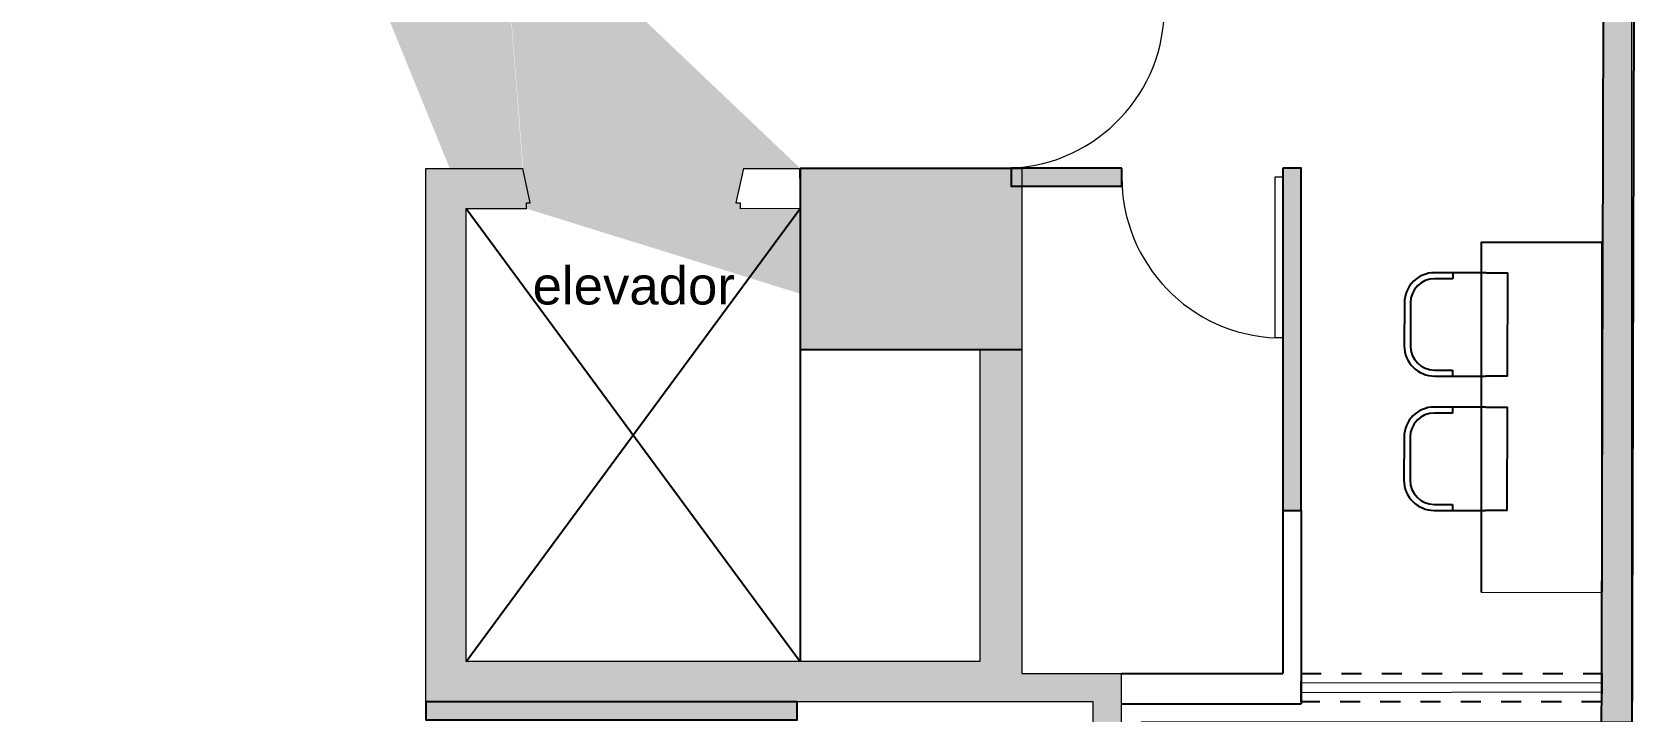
# Model space of a CAD drawing. Header units: metres. Extents: x -598 to 357, y -242 to 574.
# Drawn here: x -296.36 to -288.34, y 63 to 66.37 of the extents above; entities that cross this region are included whole.
import ezdxf

# ---------------------------------------------------------------- set-up
doc = ezdxf.new("R2010")
doc.units = ezdxf.units.M
doc.linetypes.add('xref_Nivel TIPICO$0$HIDDEN2', pattern=[0.1875, 0.125, -0.0625])
for name, color, linetype in [('000-GRADAS', 2, 'Continuous'), ('APTOS_SPZ_MCH_N2 MUNI$0$DUCTOS', 1, 'Continuous'), ('APTOS_SPZ_MCH_N2 MUNI$0$Muebles', 1, 'Continuous'), ('T-texto', 8, 'Continuous'), ('xref_Nivel TIPICO$0$C-cocinas', 1, 'Continuous'), ('xref_Nivel TIPICO$0$D-dintel mamposteria', 1, 'Continuous'), ('xref_Nivel TIPICO$0$H-hatch mamposteria', 8, 'Continuous'), ('xref_Nivel TIPICO$0$H-hatch tablayeso', 9, 'Continuous'), ('xref_Nivel TIPICO$0$M-muro tablayeso', 4, 'Continuous')]:
    doc.layers.add(name, color=color, linetype=linetype)
for name, color, linetype, lineweight in [('A-DOOR', 1, 'Continuous', 18), ('Muro Mamspoteria', 5, 'Continuous', 9), ('PARQUEOS', 252, 'Continuous', 0), ('xref_Nivel TIPICO$0$P-puerta', 1, 'Continuous', 18)]:
    doc.layers.add(name, color=color, linetype=linetype, lineweight=lineweight)
doc.styles.get("Standard").update_dxf_attribs({"font": 'arial.ttf'})

# ---------------------------------------------------------------- blocks, each defined once
blk = doc.blocks.new('*U363')
at = {"layer": 'xref_Nivel TIPICO$0$H-hatch tablayeso', "transparency": 33554559}
h = blk.add_hatch(color=256, dxfattribs=at)
h.dxf.hatch_style = 1
h.paths.add_polyline_path([(0, 90), (0, 0), (1844, 0), (1844, 90)])
at = {"layer": 'xref_Nivel TIPICO$0$M-muro tablayeso'}
blk.add_lwpolyline([(1844, 0), (0, 0), (0, 90), (1844, 90), (1844, 0)], dxfattribs=at)
blk = doc.blocks.new('Familia Puertas - P-7-13066183-AMUEBLADAS N8 _18_34')
at = {"layer": 'A-DOOR'}
for p, q in [((-0.449, 1), (-0.5, 1)), ((-0.5, 1), (-0.5, 0)), ((-0.449, 0), (-0.449, 1)), ((-0.5, 0), (-0.449, 0))]:
    blk.add_line(p, q, dxfattribs=at)
at = {"layer": 'A-DOOR', "color": 8, "true_color": 0x808080}
blk.add_arc((-0.497, 0.001), 1.002, 359.9645, 87.9854, dxfattribs=at)
blk = doc.blocks.new('*U410')
at = {"layer": 'xref_Nivel TIPICO$0$D-dintel mamposteria', "linetype": 'xref_Nivel TIPICO$0$HIDDEN2', "ltscale": 0.5}
blk.add_lwpolyline([(0.14, 0), (0, 0), (0, 1.4928), (0.14, 1.4928)], close=True, dxfattribs=at)
blk = doc.blocks.new('*U357')
at = {"layer": 'xref_Nivel TIPICO$0$H-hatch tablayeso', "transparency": 33554559}
h = blk.add_hatch(color=256, dxfattribs=at)
h.dxf.hatch_style = 1
h.paths.add_polyline_path([(0, 90.9), (0, 0), (1700.5, 0), (1700.5, 90.9)])
at = {"layer": 'xref_Nivel TIPICO$0$M-muro tablayeso'}
blk.add_lwpolyline([(1700.5, 0), (0, 0), (0, 90.9), (1700.5, 90.9), (1700.5, 0)], dxfattribs=at)
blk = doc.blocks.new('*U356')
at = {"layer": 'xref_Nivel TIPICO$0$H-hatch tablayeso', "transparency": 33554559}
h = blk.add_hatch(color=256, dxfattribs=at)
h.dxf.hatch_style = 1
h.paths.add_polyline_path([(0, 90), (0, 0), (550, 0), (550, 90)])
at = {"layer": 'xref_Nivel TIPICO$0$M-muro tablayeso'}
blk.add_lwpolyline([(550, 0), (0, 0), (0, 90), (550, 90), (550, 0)], dxfattribs=at)

msp = doc.modelspace()

# ---------------------------------------------------------------- hatches: boundary and pattern name
at = {"true_color": 0x939598}
h = msp.add_hatch(color=252, dxfattribs=at)
h.dxf.hatch_style = 1
h.paths.add_polyline_path([(-291.4438, 65.6988), (-292.5438, 65.6988), (-292.5438, 64.7988), (-291.4438, 64.7988)])
at = {"layer": 'xref_Nivel TIPICO$0$H-hatch mamposteria', "transparency": 33554585}
h = msp.add_hatch(color=256, dxfattribs=at)
h.dxf.hatch_style = 1
h.paths.add_polyline_path([(-288.3443, 89.0584), (-295.5055, 89.0169), (-298.1921, 89.0246), (-298.4248, 89.0436), (-298.7758, 89.0512), (-303.5224, 89.0556), (-306.2834, 89.0646), (-308.3389, 89.0584), (-308.4137, 47.5365), (-308.2637, 47.5364), (-308.1892, 88.9089), (-306.2834, 88.9146), (-303.5227, 88.9056), (-300.3038, 88.9026), (-300.3038, 88.9738), (-299.4038, 88.9738), (-299.4038, 88.9018), (-298.7775, 88.9012), (-298.4326, 88.8937), (-298.1984, 88.8746), (-295.5053, 88.8669), (-292.3122, 88.8854), (-292.3122, 88.9469), (-291.4122, 88.9469), (-291.4122, 88.8906), (-288.4947, 88.9075), (-288.5753, 58.3512), (-288.4249, 58.3512)])
h = msp.add_hatch(color=256, dxfattribs=at)
h.dxf.hatch_style = 1
h.paths.add_polyline_path([(-292.6153, 73.1887), (-296.3138, 73.1887), (-296.3138, 73.3287), (-292.6153, 73.3287)], flags=17)
h.paths.add_polyline_path([(-295.5759, 81.8166), (-295.5759, 81.6766), (-297.9038, 81.6766), (-297.9038, 81.8166)])
h.paths.add_polyline_path([(-292.8254, 65.698), (-292.5472, 65.6988), (-292.5438, 65.4988), (-292.8432, 65.498), (-292.8432, 65.5283), (-292.8635, 65.5283)], flags=16)
h.paths.add_polyline_path([(-291.4514, 64.7988), (-291.6514, 64.7988)], flags=16)
edge = h.paths.add_edge_path()
edge.add_line((-292.5438, 65.6988), (-292.5438, 65.4988))
edge.add_line((-291.4438, 64.7988), (-291.4438, 63.0492))
edge.add_line((-291.4438, 63.0492), (-294.4037, 63.0493))
edge.add_line((-294.4037, 63.0493), (-294.4037, 65.698))
edge.add_line((-294.4037, 65.698), (-293.9222, 65.698))
edge.add_line((-294.254, 69.9093), (-294.2549, 69.9093))
edge.add_line((-293.9041, 65.498), (-293.9041, 65.5283))
edge.add_line((-293.9041, 65.5283), (-293.8861, 65.5283))
edge.add_line((-293.8861, 65.5283), (-293.9222, 65.698))
edge.add_line((-294.2037, 65.4988), (-293.9041, 65.4988))
edge.add_line((-291.6514, 64.7988), (-291.6514, 63.2493))
edge.add_line((-291.6514, 63.2493), (-294.2037, 63.2493))
edge.add_line((-294.2037, 63.2493), (-294.2037, 65.4988))
edge.add_line((-299.4038, 78.2598), (-305.9038, 78.2598))
edge.add_line((-299.4038, 81.6098), (-299.4038, 78.2598))
edge.add_line((-299.5438, 81.6098), (-299.4038, 81.6098))
edge.add_line((-299.5438, 81.6098), (-299.5438, 78.3998))
edge.add_line((-299.5438, 78.3998), (-305.9038, 78.3998))
h.paths.add_polyline_path([(-291.6438, 71.7893), (-291.6438, 70.0493), (-294.2549, 70.0493), (-294.254, 67.5493), (-293.6569, 67.5493), (-293.6208, 67.7189), (-293.6388, 67.7189), (-293.6388, 67.7493), (-294.054, 67.7493), (-294.054, 69.8493), (-291.6514, 69.8493), (-291.6514, 67.7493), (-292.5779, 67.7493), (-292.5779, 67.7189), (-292.5981, 67.7189), (-292.56, 67.5493), (-291.5838, 67.5493), (-291.5838, 66.4988), (-291.4438, 66.4988), (-291.4438, 68.1994), (-288.5493, 68.1994), (-288.5488, 68.3994), (-291.4438, 68.3994), (-291.4438, 70.0493), (-291.4438, 71.7893)])
h.paths.add_polyline_path([(-290.3889, 73.3287), (-290.3889, 73.1887), (-288.5361, 73.1887), (-288.5361, 73.3287), (-291.4153, 73.3287), (-291.4153, 73.2637), (-291.3647, 73.2634), (-291.3644, 73.3287), (-290.4173, 73.3287)])
h = msp.add_hatch(color=256, dxfattribs=at)
h.dxf.hatch_style = 1
h.paths.add_polyline_path([(-291.0885, 63.0493), (-291.0885, 61.5115), (-290.9485, 61.5115), (-290.9485, 63.0493), (-290.9485, 63.1892), (-291.4438, 63.1892), (-291.4438, 64.7988), (-291.6514, 64.7988), (-291.6514, 63.2493), (-294.2037, 63.2493), (-294.2037, 65.4988), (-293.9041, 65.4988), (-293.9041, 65.5283), (-293.8861, 65.5283), (-293.9222, 65.698), (-294.4037, 65.698), (-294.4037, 63.0493), (-291.4438, 63.0492), (-291.4438, 63.0493)])

# ---------------------------------------------------------------- linework, layer by layer
at = {"color": 6}
for points in [[(-291.4438, 65.6988), (-292.5438, 65.6988)], [(-292.5438, 64.7988), (-291.4438, 64.7988)]]:
    msp.add_lwpolyline(points, dxfattribs=at)
at = {"layer": '000-GRADAS', "color": 5}
msp.add_lwpolyline([(-288.5753, 58.3512), (-288.4947, 88.9075), (-295.5053, 88.8669), (-298.1984, 88.8746), (-298.4326, 88.8937), (-298.7775, 88.9012), (-303.5227, 88.9056), (-306.2834, 88.9146), (-308.1892, 88.9089), (-308.2637, 47.5364), (-308.4137, 47.5365), (-308.3389, 89.0584), (-306.2834, 89.0646), (-303.5224, 89.0556), (-298.7758, 89.0512), (-298.4248, 89.0436), (-298.1921, 89.0246), (-295.5055, 89.0169), (-288.3443, 89.0584), (-288.4249, 58.3512)], dxfattribs=at)
at = {"layer": 'APTOS_SPZ_MCH_N2 MUNI$0$DUCTOS'}
msp.add_line((-292.5438, 65.6988), (-292.5438, 63.2493), dxfattribs=at)
for points in [[(-294.2037, 63.2493), (-292.5438, 65.4988)], [(-294.2037, 65.4988), (-292.5438, 63.2493)]]:
    msp.add_lwpolyline(points, dxfattribs=at)
at = {"layer": 'APTOS_SPZ_MCH_N2 MUNI$0$Muebles'}
for p, q in [((-289.1377, 65.1798), (-289.3927, 65.1804)), ((-289.3021, 65.1802), (-289.3022, 65.1502)), ((-289.1377, 65.1798), (-289.0293, 65.1796)), ((-289.0305, 64.6662), (-289.0293, 65.1796)), ((-289.3022, 65.1502), (-289.3927, 65.1504)), ((-289.543, 65.0308), (-289.5435, 64.8174)), ((-289.513, 65.0307), (-289.5135, 64.8174)), ((-289.3938, 64.6971), (-289.3033, 64.6969)), ((-289.3033, 64.6969), (-289.3033, 64.6669)), ((-289.3939, 64.6671), (-289.1389, 64.6665)), ((-289.0305, 64.6662), (-289.1389, 64.6665)), ((-289.3038, 64.4829), (-289.3943, 64.4831)), ((-289.1393, 64.5125), (-289.3942, 64.5131)), ((-289.3037, 64.5129), (-289.3038, 64.4829)), ((-289.1393, 64.5125), (-289.0309, 64.5123)), ((-289.0321, 63.9989), (-289.0309, 64.5123)), ((-289.0309, 64.5123), (-289.0309, 64.5123)), ((-289.5446, 64.3635), (-289.5451, 64.1501)), ((-289.5146, 64.3634), (-289.5151, 64.1501)), ((-289.3954, 64.0298), (-289.3048, 64.0296)), ((-289.3954, 63.9998), (-289.1405, 63.9992)), ((-289.3048, 64.0296), (-289.3049, 63.9996)), ((-289.0321, 63.9989), (-289.1405, 63.9992))]:
    msp.add_line(p, q, dxfattribs=at)
for centre, radius, start, end in [((-289.393, 65.0304), 0.15, 89.86584, 179.86584), ((-289.393, 65.0304), 0.12, 89.86584, 179.86584), ((-289.3935, 64.8171), 0.15, 179.86584, 269.86584), ((-289.3935, 64.8171), 0.12, 179.86584, 269.86584), ((-289.3946, 64.3631), 0.15, 89.86584, 179.86584), ((-289.3946, 64.3631), 0.12, 89.86584, 179.86584), ((-289.3951, 64.1498), 0.15, 179.86584, 269.86584), ((-289.3951, 64.1498), 0.12, 179.86584, 269.86584)]:
    msp.add_arc(centre, radius, start, end, dxfattribs=at)
at = {"layer": 'Muro Mamspoteria', "lineweight": 0}
for p, q in [((-293.8861, 65.5283), (-293.9222, 65.698)), ((-292.8254, 65.698), (-292.8635, 65.5283)), ((-292.8254, 65.698), (-292.5472, 65.6988)), ((-294.2037, 63.2493), (-294.2037, 65.4988)), ((-294.2037, 65.4988), (-293.9041, 65.4988)), ((-293.9041, 65.498), (-293.9041, 65.5283)), ((-293.9041, 65.5283), (-293.8861, 65.5283)), ((-292.8635, 65.5283), (-292.8432, 65.5283)), ((-292.8432, 65.5283), (-292.8432, 65.498)), ((-292.5438, 65.4988), (-292.8432, 65.498)), ((-291.6514, 64.7988), (-291.6514, 63.2493)), ((-291.6514, 63.2493), (-294.2037, 63.2493))]:
    msp.add_line(p, q, dxfattribs=at)
at = {"layer": 'Muro Mamspoteria'}
msp.add_line((-291.4438, 65.6988), (-291.4438, 63.1892), dxfattribs=at)
at = {"layer": 'Muro Mamspoteria', "color": 1}
msp.add_line((-289.1614, 63.5935), (-288.5614, 63.5919), dxfattribs=at)
at = {"layer": 'Muro Mamspoteria'}
for points in [[(-291.0885, 63.0493), (-294.4037, 63.0493), (-294.4037, 65.698), (-293.9222, 65.698)], [(-292.5472, 65.6988), (-292.5438, 65.4988)], [(-291.4438, 63.1892), (-290.9485, 63.1892)], [(-290.9485, 61.5115), (-290.9485, 63.1892)], [(-291.0885, 61.5115), (-291.0885, 63.0492)]]:
    msp.add_lwpolyline(points, dxfattribs=at)
at = {"layer": 'PARQUEOS'}
msp.add_lwpolyline([(-305.9038, 48.8352), (-288.4499, 48.8352), (-288.4249, 58.3012), (-290.8485, 58.3012), (-290.8485, 62.9492), (-288.5629, 62.9492), (-288.4128, 62.9492), (-288.4128, 73.3286), (-290.3889, 73.3287)], dxfattribs=at)
at = {"layer": 'xref_Nivel TIPICO$0$C-cocinas'}
msp.add_lwpolyline([(-288.5614, 63.5935), (-288.5614, 65.3301), (-289.1614, 65.3301), (-289.1614, 63.5935)], dxfattribs=at)
at = {"layer": 'xref_Nivel TIPICO$0$M-muro tablayeso'}
for p, q in [((-290.1466, 63.9991), (-290.1466, 63.1892)), ((-290.0557, 63.9991), (-290.0557, 63.0392)), ((-290.9485, 63.1892), (-290.1466, 63.1892)), ((-290.9485, 63.0392), (-290.0557, 63.0392))]:
    msp.add_line(p, q, dxfattribs=at)
at = {"layer": 'xref_Nivel TIPICO$0$P-puerta'}
msp.add_lwpolyline([(-290.0557, 63.141), (-290.0557, 63.096), (-288.5626, 63.098), (-288.5626, 63.143)], close=True, dxfattribs=at)

# ---------------------------------------------------------------- block references
at = {"layer": 'Muro Mamspoteria', "lineweight": 0, "xscale": 0.7960678973457521, "yscale": 0.7960678973457521, "zscale": 0.7960678973457521}
for p, rotation in [((-291.5338, 66.1008), 270), ((-290.5446, 65.6547), 180)]:
    msp.add_blockref('Familia Puertas - P-7-13066183-AMUEBLADAS N8 _18_34', p, dxfattribs=dict(at, rotation=rotation))
at = {"layer": 'Muro Mamspoteria', "lineweight": 0, "rotation": 89.99999999999999}
msp.add_blockref('*U410', (-288.5629, 63.0492), dxfattribs=at)
at = {"layer": 'xref_Nivel TIPICO$0$M-muro tablayeso', "xscale": -0.001, "yscale": 0.001, "zscale": 0.001}
for name, p, rotation in [('*U356', (-291.4966, 65.6997), 180), ('*U357', (-290.1466, 63.9991), 270), ('*U363', (-294.4037, 63.0493), 180)]:
    msp.add_blockref(name, p, dxfattribs=dict(at, rotation=rotation))

# ---------------------------------------------------------------- texts
at = {"layer": 'T-texto', "insert": (-293.8734, 65.0199), "char_height": 0.1875, "attachment_point": 7}
msp.add_mtext_dynamic_manual_height_columns('elevador', width=0.126065, gutter_width=0.9375, heights=[0], dxfattribs=at)

doc.saveas('drawing.dxf')
